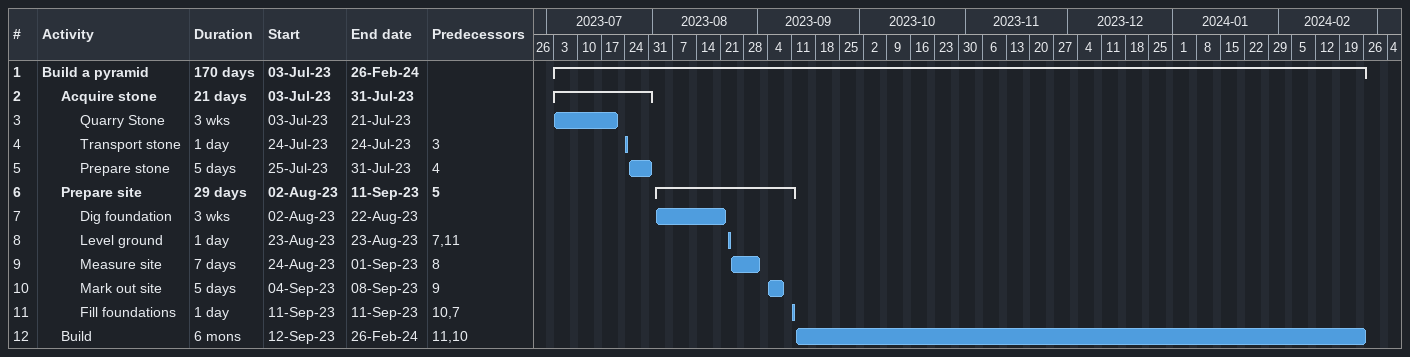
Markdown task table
| ID | Level | Task | Duration | Start | Finish | Predecessors |
|---|---|---|---|---|---|---|
| 1 | 1 | **Build a pyramid** | 170d | 2023-07-03 | 2024-02-26 |  |
| 2 | 2 | **Acquire stone** | 21d | 2023-07-03 | 2023-07-31 |  |
| 3 | 3 | Quarry Stone | 3w | 2023-07-03 | 2023-07-21 |  |
| 4 | 3 | Transport stone | 1d | 2023-07-24 | 2023-07-24 | 3 |
| 5 | 3 | Prepare stone | 5d | 2023-07-25 | 2023-07-31 | 4 |
| 6 | 2 | **Prepare site** | 29d | 2023-08-02 | 2023-09-11 | 5 |
| 7 | 3 | Dig foundation | 3w | 2023-08-02 | 2023-08-22 |  |
| 8 | 3 | Level ground | 1d | 2023-08-23 | 2023-08-23 | 7, 11 |
| 9 | 3 | Measure site | 7d | 2023-08-24 | 2023-09-01 | 8 |
| 10 | 3 | Mark out site | 5d | 2023-09-04 | 2023-09-08 | 9 |
| 11 | 3 | Fill foundations | 1d | 2023-09-11 | 2023-09-11 | 10, 7 |
| 12 | 2 | Build | 6mo | 2023-09-12 | 2024-02-26 | 11, 10 |
